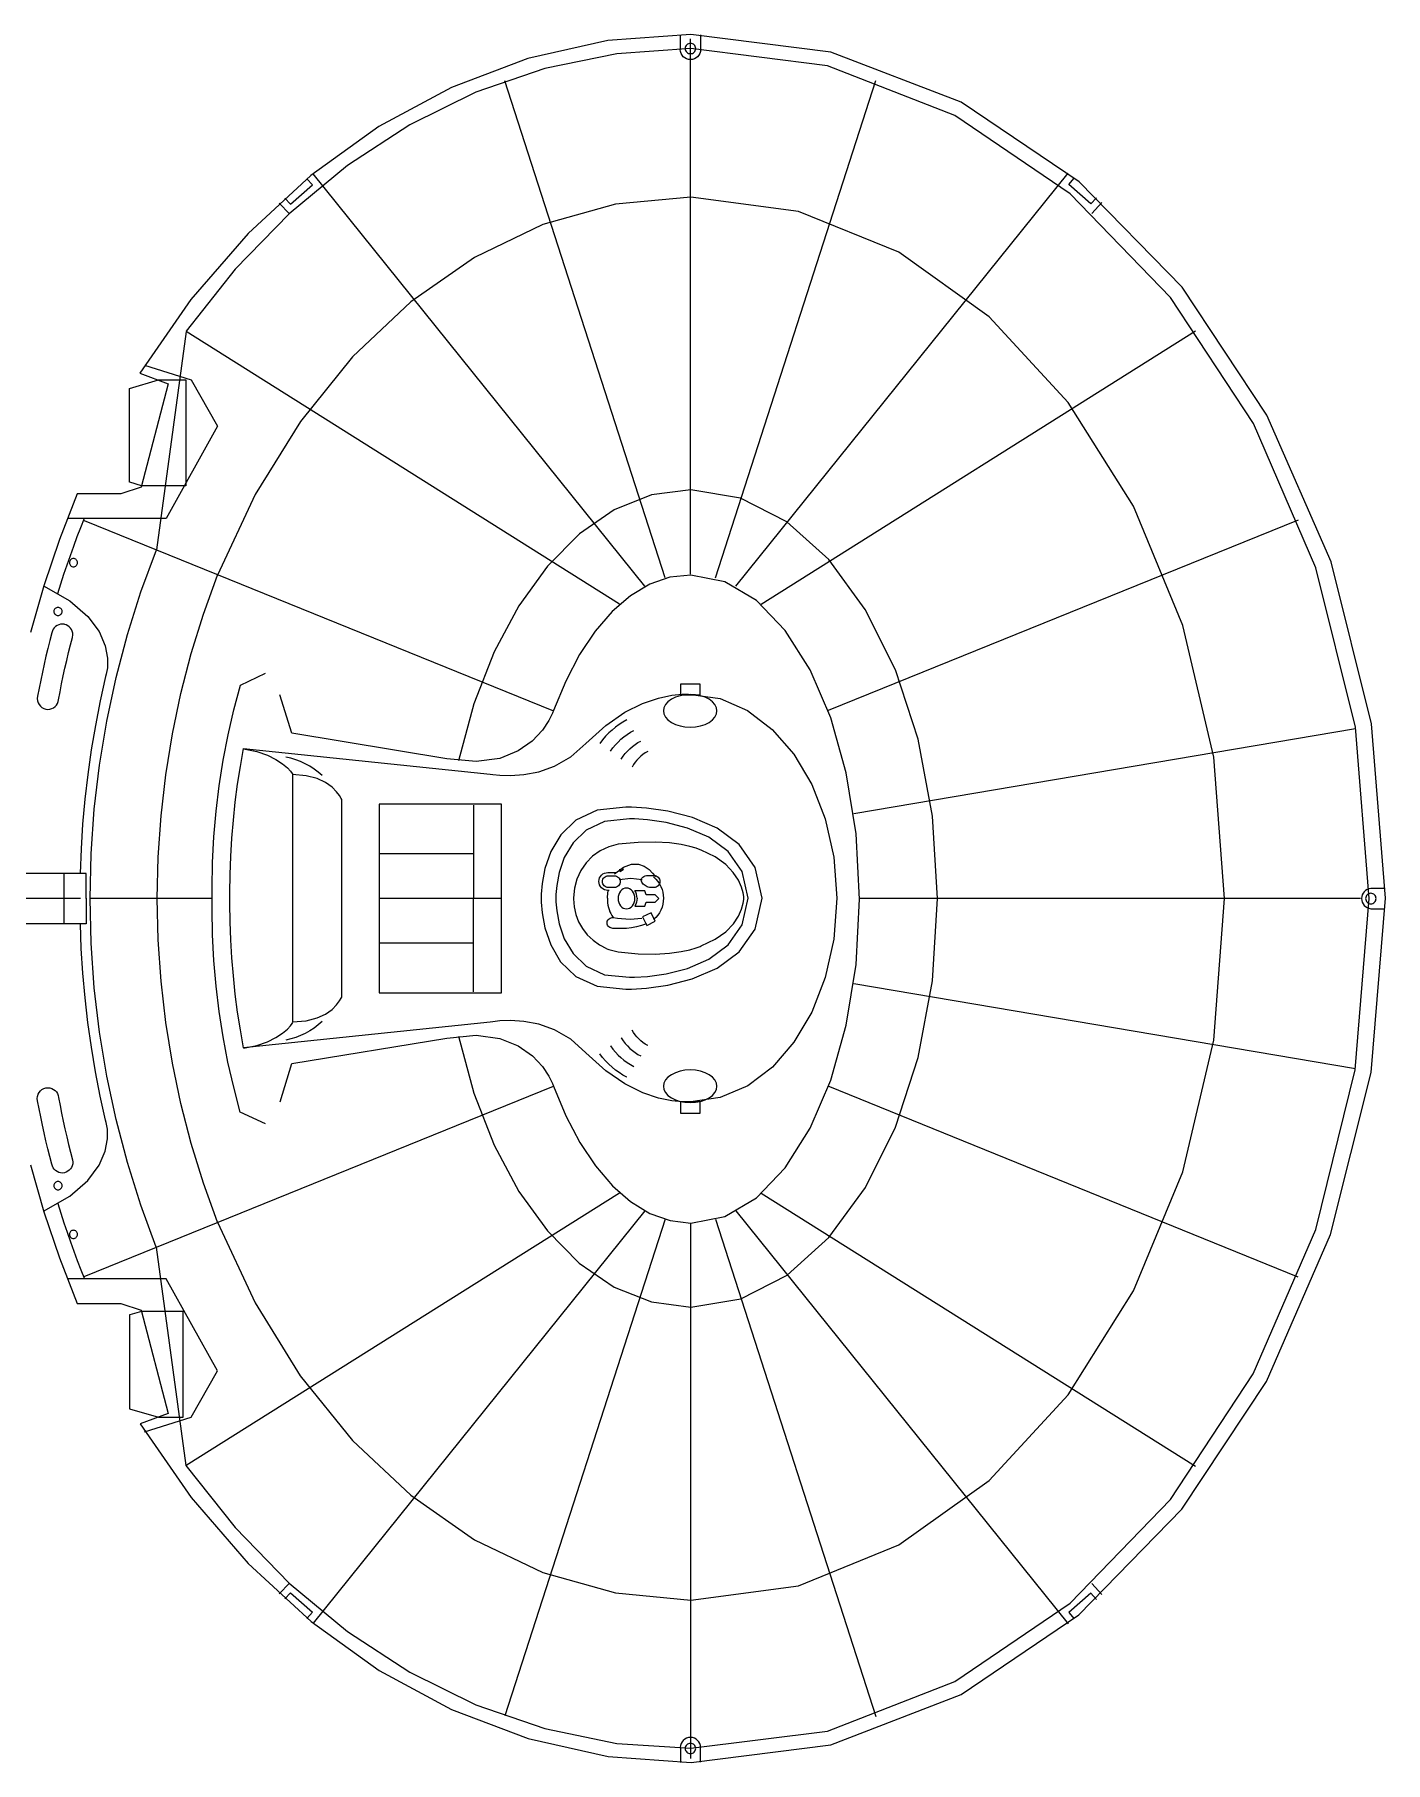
# Model space of a CAD drawing. Extents: x -15 to 196, y -131 to 25.
# Drawn here: x 73.9 to 196.1, y -131 to 25.4 of the extents above; entities that cross this region are included whole.
import ezdxf

# ---------------------------------------------------------------- set-up
doc = ezdxf.new("R2010")
doc.units = 0
doc.layers.add('LAYER_1', color=7, linetype='CONTINUOUS')

msp = doc.modelspace()

# ---------------------------------------------------------------- linework, layer by layer
at = {"layer": 'LAYER_1', "color": 94}
for points in [[(73.49, -76.9), (74.71, -81.14), (76.13, -85.32), (77.74, -89.44), (81.67, -89.44), (83.53, -90.05), (85.96, -99.41), (83.43, -100.35), (88.03, -107.01), (93.2, -112.99), (98.89, -118.22), (105.04, -122.65), (111.6, -126.2), (118.53, -128.81), (125.77, -130.43), (133.27, -130.98), (145.91, -129.39), (157.69, -124.83), (168.35, -117.62), (177.65, -108.07), (185.32, -96.5), (191.11, -83.21), (194.78, -68.53), (196.07, -52.77), (194.81, -37), (191.15, -22.33), (185.35, -9.05), (177.68, 2.51), (168.37, 12.05), (157.7, 19.25), (145.9, 23.8), (133.24, 25.38), (125.74, 24.83), (118.5, 23.21), (111.58, 20.6), (105.01, 17.05), (98.86, 12.63), (93.18, 7.39), (88.01, 1.41), (83.4, -5.25), (85.96, -6.22), (83.53, -15.58), (81.67, -16.19), (77.74, -16.19), (76.12, -20.3), (74.71, -24.49), (73.49, -28.73)], [(134.12, 25.35), (134.12, 24.12), (134.12, 24.03), (134.1, 23.85), (134.05, 23.68), (133.96, 23.52), (133.85, 23.38), (133.72, 23.27), (133.56, 23.19), (133.39, 23.13), (133.2, 23.12), (133.02, 23.13), (132.84, 23.19), (132.69, 23.27), (132.55, 23.38), (132.44, 23.52), (132.36, 23.68), (132.3, 23.85), (132.28, 24.03), (132.29, 24.12), (132.29, 25.37)], [(87.57, -104.12), (92.01, -109.73), (96.89, -114.75), (102.18, -119.12), (107.82, -122.8), (113.79, -125.75), (120.04, -127.92), (126.54, -129.25), (133.25, -129.7), (145.61, -128.14), (157.12, -123.66), (167.54, -116.57), (176.62, -107.18), (184.11, -95.8), (189.77, -82.74), (193.34, -68.3), (194.6, -52.8), (193.36, -37.3), (189.78, -22.86), (184.13, -9.8), (176.63, 1.59), (167.55, 10.98), (157.12, 18.07), (145.61, 22.55), (133.24, 24.11), (126.54, 23.65), (120.04, 22.32), (113.79, 20.16), (107.82, 17.21), (102.18, 13.53), (96.9, 9.16), (92.02, 4.14), (87.58, -1.46)], [(133.2, -23.45), (133.2, 25.01)], [(130.93, -23.77), (116.42, 21.18)], [(135.47, -23.77), (149.97, 21.22)], [(129.09, -24.54), (99.07, 12.78)], [(137.31, -24.54), (167.37, 12.84)], [(96.51, 10.58), (97.01, 10.03), (99, 11.78), (98.51, 12.34)], [(169.92, 10.62), (169.43, 10.07), (167.42, 11.82), (167.92, 12.38)], [(90.42, -82.09), (93.82, -89.39), (97.91, -96), (102.62, -101.84), (107.9, -106.8), (113.67, -110.82), (119.86, -113.79), (126.41, -115.64), (133.24, -116.28), (142.97, -114.99), (152.04, -111.3), (160.24, -105.45), (167.38, -97.7), (173.28, -88.31), (177.73, -77.52), (180.54, -65.61), (181.52, -52.81), (180.54, -40.01), (177.73, -28.09), (173.28, -17.3), (167.38, -7.91), (160.24, -0.16), (152.04, 5.68), (142.98, 9.38), (133.24, 10.67), (126.41, 10.03), (119.86, 8.18), (113.67, 5.2), (107.91, 1.19), (102.64, -3.78), (97.92, -9.62), (93.83, -16.23), (90.42, -23.53)], [(96.92, 9.15), (95.99, 10.13)], [(169.51, 9.2), (170.43, 10.18)], [(126.8, -26.15), (87.59, -1.48), (84.9, -21.24)], [(139.6, -26.15), (178.89, -1.44)], [(83.81, -4.54), (88.04, -5.86), (90.42, -10.05), (85.78, -18.4), (76.88, -18.4)], [(112.23, -65.26), (113.62, -70.42), (115.45, -75.12), (117.68, -79.3), (120.26, -82.88), (123.15, -85.79), (126.31, -87.96), (129.69, -89.31), (133.24, -89.78), (137.75, -89.03), (141.94, -86.87), (145.73, -83.47), (149.03, -78.95), (151.76, -73.48), (153.81, -67.2), (155.11, -60.26), (155.56, -52.8), (155.11, -45.34), (153.81, -38.39), (151.74, -32.11), (149.01, -26.64), (145.71, -22.13), (141.92, -18.72), (137.73, -16.57), (133.24, -15.82), (129.69, -16.28), (126.31, -17.64), (123.16, -19.81), (120.27, -22.72), (117.68, -26.3), (115.46, -30.47), (113.62, -35.18), (112.23, -40.34)], [(75.98, -25.2), (76.25, -24.33), (76.53, -23.46), (76.82, -22.6), (77.12, -21.75), (77.42, -20.9), (77.74, -20.05), (78.06, -19.21), (78.39, -18.38)], [(78.35, -18.6), (120.81, -35.83)], [(188.18, -18.56), (145.66, -35.8)], [(84.88, -84.35), (83.49, -80.55), (82.28, -76.7), (81.25, -72.8), (80.4, -68.86), (79.74, -64.88), (79.27, -60.87), (78.98, -56.84), (78.89, -52.8), (78.98, -48.75), (79.27, -44.72), (79.74, -40.72), (80.4, -36.74), (81.25, -32.8), (82.28, -28.9), (83.5, -25.05), (84.89, -21.25)], [(74.69, -24.51), (77.05, -25.87), (78.68, -27.28), (79.71, -28.65), (80.27, -29.93), (80.47, -31.05), (80.46, -31.93), (80.36, -32.51), (80.3, -32.72), (79.81, -34.92), (79.38, -37.13), (79, -39.35), (78.69, -41.58), (78.42, -43.82), (78.22, -46.06), (78.08, -48.31), (77.99, -50.55)], [(90.42, -82.09), (89.15, -78.56), (88.05, -74.98), (87.11, -71.36), (86.34, -67.7), (85.74, -64.01), (85.31, -60.29), (85.05, -56.55), (84.97, -52.81), (85.05, -49.06), (85.31, -45.32), (85.74, -41.6), (86.34, -37.91), (87.11, -34.26), (88.05, -30.63), (89.15, -27.06), (90.42, -23.53)], [(96.08, -71.2), (97.15, -67.74), (111.16, -65.43), (113.81, -65.17), (115.95, -65.46), (117.63, -66.13), (118.91, -67.03), (119.81, -68), (120.4, -68.89), (120.72, -69.54), (120.81, -69.79), (121.93, -72.47), (123.2, -74.89), (124.61, -77), (126.14, -78.79), (127.79, -80.23), (129.53, -81.29), (131.36, -81.95), (133.25, -82.17), (136.32, -81.57), (139.18, -79.87), (141.77, -77.17), (144.03, -73.59), (145.89, -69.25), (147.3, -64.27), (148.19, -58.76), (148.5, -52.85), (148.19, -46.94), (147.3, -41.44), (145.9, -36.45), (144.03, -32.12), (141.78, -28.54), (139.19, -25.84), (136.32, -24.13), (133.25, -23.53), (131.35, -23.73), (129.53, -24.36), (127.78, -25.41), (126.13, -26.83), (124.59, -28.61), (123.18, -30.72), (121.92, -33.12), (120.81, -35.79), (120.71, -36.04), (120.39, -36.69), (119.81, -37.57), (118.9, -38.55), (117.63, -39.44), (115.95, -40.12), (113.81, -40.4), (111.16, -40.15), (97.14, -37.84), (96.07, -34.38)], [(76.58, -27.98), (76.39, -27.97), (76.22, -27.98), (76.06, -28.03), (75.91, -28.1), (75.77, -28.19), (75.65, -28.3), (75.56, -28.44), (75.48, -28.59), (75.43, -28.76), (75.25, -29.46), (75.07, -30.16), (74.9, -30.87), (74.73, -31.59), (74.58, -32.31), (74.43, -33.03), (74.28, -33.76), (74.14, -34.49), (74.12, -34.71), (74.14, -34.91), (74.19, -35.09), (74.28, -35.25), (74.4, -35.4), (74.54, -35.51), (74.71, -35.6), (74.89, -35.66), (75.08, -35.68), (75.26, -35.66), (75.44, -35.61), (75.59, -35.53), (75.73, -35.43), (75.85, -35.3), (75.94, -35.15), (76.01, -34.98), (76.04, -34.81), (76.18, -34.09), (76.32, -33.37), (76.47, -32.66), (76.62, -31.95), (76.78, -31.25), (76.95, -30.55), (77.13, -29.85), (77.31, -29.17), (77.33, -28.95), (77.32, -28.78), (77.28, -28.62), (77.21, -28.47), (77.12, -28.34), (77.01, -28.22), (76.88, -28.12), (76.73, -28.04), (76.58, -27.99)], [(94.75, -73.2), (92.48, -72.13), (91.89, -69.88), (91.37, -67.61), (90.93, -65.33), (90.57, -63.03), (90.29, -60.72), (90.09, -58.4), (89.97, -56.08), (89.93, -53.75), (89.94, -52.77), (89.93, -51.89), (89.97, -49.55), (90.09, -47.23), (90.3, -44.9), (90.58, -42.59), (90.94, -40.29), (91.38, -38), (91.9, -35.73), (92.49, -33.48), (94.76, -32.41)], [(127.46, -36.63), (127.1, -36.83), (126.75, -37.05), (126.42, -37.29), (126.11, -37.55), (125.81, -37.82), (125.52, -38.12), (125.26, -38.43), (125.01, -38.76)], [(147.99, -45.11), (193.36, -37.42)], [(125.98, -39.47), (126.18, -39.17), (126.41, -38.9), (126.65, -38.64), (126.91, -38.39), (127.18, -38.16), (127.47, -37.95), (127.77, -37.76), (128.08, -37.59)], [(126.95, -40.18), (127.12, -39.93), (127.3, -39.68), (127.5, -39.45), (127.72, -39.24), (127.95, -39.04), (128.19, -38.86), (128.45, -38.69), (128.72, -38.55)], [(92.78, -39.26), (93.97, -39.5), (94.94, -39.83), (95.71, -40.21), (96.31, -40.61), (96.74, -40.97), (97.02, -41.28), (97.18, -41.49), (97.23, -41.57)], [(99.9, -41.68), (99.54, -41.37), (99.17, -41.08), (98.78, -40.83), (98.36, -40.6), (97.94, -40.4), (97.5, -40.24), (97.05, -40.1), (96.59, -40)], [(129.34, -39.51), (129.12, -39.63), (128.91, -39.77), (128.71, -39.92), (128.52, -40.09), (128.35, -40.28), (128.19, -40.47), (128.05, -40.68), (127.92, -40.9)], [(113.57, -44.34), (113.57, -52.8)], [(125.81, -57.4), (126.66, -57.63), (128.46, -57.8), (130, -57.82), (131.3, -57.74), (132.35, -57.6), (133.15, -57.43), (133.73, -57.26), (134.07, -57.14), (134.18, -57.09), (135.45, -56.49), (136.41, -55.81), (137.09, -55.09), (137.55, -54.39), (137.83, -53.75), (137.98, -53.23), (138.03, -52.89), (138.04, -52.76), (138.03, -52.63), (137.97, -52.28), (137.82, -51.77), (137.54, -51.13), (137.07, -50.43), (136.39, -49.71), (135.44, -49.03), (134.18, -48.43), (134.07, -48.38), (133.73, -48.25), (133.15, -48.09), (132.35, -47.92), (131.3, -47.77), (130, -47.7), (128.46, -47.72), (126.66, -47.88), (125.81, -48.12), (125.04, -48.49), (124.35, -48.98), (123.76, -49.58), (123.28, -50.27), (122.92, -51.04), (122.7, -51.86), (122.62, -52.74), (122.62, -52.74)], [(113.55, -48.77), (105.04, -48.77)], [(126.33, -50.56), (127.14, -49.95), (127.86, -49.68), (128.49, -49.69), (129.03, -49.88), (129.46, -50.17), (129.77, -50.49), (129.97, -50.74), (130.03, -50.84)], [(78.55, -52.81), (78.55, -50.55), (57.27, -50.55), (56.22, -50.67), (55.38, -50.85), (54.73, -51.07), (54.23, -51.3), (53.89, -51.52), (53.67, -51.7), (53.55, -51.83), (53.51, -51.88), (53.51, -52.81)], [(76.54, -55.05), (76.54, -50.55)], [(125.86, -52.06), (125.74, -52.06), (125.57, -52.05), (125.42, -52), (125.28, -51.93), (125.16, -51.83), (125.07, -51.71), (124.99, -51.57), (124.94, -51.42), (124.93, -51.25), (124.94, -51.09), (124.99, -50.94), (125.07, -50.8), (125.16, -50.68), (125.28, -50.58), (125.42, -50.51), (125.57, -50.46), (125.74, -50.44), (126.42, -50.44)], [(128.83, -51.11), (127.8, -51), (126.76, -51.11)], [(129.87, -50.85), (130.07, -51.04), (130.25, -51.25), (130.4, -51.47), (130.53, -51.71), (130.63, -51.97), (130.7, -52.23), (130.74, -52.5), (130.76, -52.77), (130.74, -53.05), (130.7, -53.32), (130.63, -53.58), (130.53, -53.84), (130.4, -54.08), (130.25, -54.3), (130.07, -54.51), (129.87, -54.7)], [(78.03, -52.81), (53.5, -52.81)], [(78.55, -52.77), (78.55, -55.08), (57.27, -55.08), (56.22, -54.96), (55.38, -54.78), (54.73, -54.56), (54.23, -54.33), (53.89, -54.12), (53.67, -53.93), (53.55, -53.8), (53.51, -53.75), (53.51, -52.77)], [(89.95, -52.81), (78.89, -52.81)], [(116.12, -52.81), (105.05, -52.81)], [(113.57, -61.25), (113.57, -52.8)], [(122.62, -52.77), (122.62, -52.82), (122.67, -53.55), (122.83, -54.25), (123.09, -54.91), (123.44, -55.52), (123.87, -56.08), (124.39, -56.57), (124.97, -56.98), (125.62, -57.31)], [(125.71, -52.77), (125.7, -53), (125.71, -53.2), (125.74, -53.41), (125.78, -53.61), (125.84, -53.8), (125.91, -53.99), (126, -54.17), (126.1, -54.35), (126.22, -54.52)], [(125.71, -52.77), (125.71, -52.69), (125.77, -52.05)], [(128.37, -52.77), (128.37, -52.76), (128.36, -52.58), (128.32, -52.4), (128.26, -52.23), (128.18, -52.06)], [(128.18, -53.5), (129.08, -53.5), (129.19, -53.14), (130.02, -53.14), (130.35, -52.8), (130.35, -52.8), (130.02, -52.46), (129.19, -52.46), (129.08, -52.1), (128.18, -52.1)], [(128.37, -52.77), (128.37, -52.77), (128.36, -52.95), (128.32, -53.13), (128.26, -53.31), (128.18, -53.47)], [(193.83, -52.81), (148.5, -52.81)], [(195.99, -51.89), (194.75, -51.89), (194.58, -51.92), (194.42, -51.98), (194.28, -52.07), (194.16, -52.18), (194.06, -52.31), (193.98, -52.46), (193.93, -52.63), (193.92, -52.8), (193.93, -52.98), (193.98, -53.14), (194.06, -53.29), (194.16, -53.42), (194.28, -53.53), (194.42, -53.62), (194.58, -53.68), (194.75, -53.72), (196.01, -53.72)], [(129.22, -55.08), (128.78, -55.23), (128.33, -55.36), (127.87, -55.44), (127.41, -55.5), (126.81, -55.52), (126.2, -55.5), (126.18, -55.5), (126.08, -55.49), (125.99, -55.46), (125.9, -55.42), (125.83, -55.36), (125.76, -55.29), (125.71, -55.2), (125.68, -55.11), (125.66, -55.01), (125.68, -54.85), (125.75, -54.73), (125.84, -54.64), (125.94, -54.58), (126.13, -54.52), (126.22, -54.51), (126.6, -54.57), (126.98, -54.62), (127.37, -54.65), (127.76, -54.66), (128.82, -54.59)], [(74.69, -81.08), (77.05, -79.72), (78.68, -78.32), (79.71, -76.94), (80.27, -75.66), (80.47, -74.54), (80.46, -73.66), (80.36, -73.08), (80.3, -72.87), (79.82, -70.68), (79.39, -68.47), (79.02, -66.25), (78.7, -64.03), (78.44, -61.8), (78.24, -59.56), (78.1, -57.32), (78.02, -55.08)], [(113.55, -56.83), (105.04, -56.83)], [(125.63, -57.34), (125.82, -57.42)], [(147.99, -60.49), (193.36, -68.18)], [(92.78, -66.34), (93.97, -66.09), (94.94, -65.76), (95.71, -65.39), (96.31, -64.99), (96.74, -64.62), (97.02, -64.31), (97.18, -64.1), (97.23, -64.02)], [(99.9, -63.92), (99.54, -64.23), (99.17, -64.52), (98.78, -64.78), (98.36, -65), (97.94, -65.2), (97.5, -65.37), (97.05, -65.5), (96.59, -65.61)], [(126.95, -65.41), (127.12, -65.67), (127.3, -65.91), (127.5, -66.14), (127.72, -66.36), (127.95, -66.55), (128.19, -66.74), (128.45, -66.9), (128.72, -67.05)], [(129.34, -66.09), (129.12, -65.97), (128.91, -65.83), (128.71, -65.68), (128.52, -65.51), (128.35, -65.33), (128.19, -65.13), (128.05, -64.92), (127.92, -64.7)], [(127.46, -68.97), (127.1, -68.77), (126.75, -68.55), (126.42, -68.32), (126.11, -68.06), (125.81, -67.78), (125.52, -67.49), (125.26, -67.18), (125.01, -66.85)], [(125.98, -66.13), (126.18, -66.42), (126.41, -66.7), (126.65, -66.96), (126.91, -67.2), (127.18, -67.43), (127.47, -67.64), (127.77, -67.83), (128.08, -68)], [(76.58, -77.62), (76.39, -77.64), (76.22, -77.62), (76.06, -77.58), (75.91, -77.51), (75.77, -77.41), (75.65, -77.3), (75.56, -77.16), (75.48, -77.01), (75.43, -76.85), (75.25, -76.15), (75.07, -75.44), (74.9, -74.73), (74.73, -74.01), (74.58, -73.3), (74.43, -72.57), (74.28, -71.84), (74.14, -71.11), (74.12, -70.89), (74.14, -70.7), (74.19, -70.51), (74.28, -70.35), (74.4, -70.21), (74.54, -70.09), (74.71, -70), (74.89, -69.94), (75.08, -69.92), (75.26, -69.94), (75.44, -69.99), (75.59, -70.07), (75.73, -70.18), (75.85, -70.3), (75.94, -70.45), (76.01, -70.62), (76.04, -70.8), (76.18, -71.52), (76.32, -72.23), (76.47, -72.94), (76.62, -73.65), (76.78, -74.36), (76.95, -75.05), (77.13, -75.75), (77.31, -76.44), (77.33, -76.66), (77.32, -76.82), (77.28, -76.98), (77.21, -77.13), (77.12, -77.27), (77.01, -77.38), (76.88, -77.48), (76.73, -77.56), (76.58, -77.61)], [(78.35, -86.99), (120.81, -69.77)], [(188.18, -87.05), (145.66, -69.79)], [(126.8, -79.45), (87.59, -104.11), (84.9, -84.35)], [(139.6, -79.45), (178.89, -104.16)], [(75.98, -80.4), (76.25, -81.27), (76.53, -82.14), (76.82, -83), (77.12, -83.86), (77.42, -84.71), (77.74, -85.55), (78.06, -86.39), (78.39, -87.22)], [(129.09, -81.07), (99.07, -118.38)], [(137.31, -81.07), (167.37, -118.44)], [(130.93, -81.82), (116.42, -126.77)], [(133.2, -82.15), (133.2, -130.61)], [(135.47, -81.82), (149.97, -126.81)], [(83.81, -101.07), (88.04, -99.74), (90.42, -95.55), (85.78, -87.2), (76.88, -87.2)], [(96.92, -114.75), (95.99, -115.72)], [(96.51, -116.18), (97.01, -115.62), (99, -117.38), (98.51, -117.94)], [(169.92, -116.23), (169.43, -115.66), (167.42, -117.42), (167.92, -117.98)], [(169.51, -114.79), (170.43, -115.77)], [(134.12, -130.95), (134.12, -129.71), (134.12, -129.63), (134.1, -129.44), (134.05, -129.27), (133.96, -129.11), (133.85, -128.98), (133.72, -128.87), (133.56, -128.78), (133.39, -128.73), (133.2, -128.71), (133.02, -128.73), (132.84, -128.78), (132.69, -128.87), (132.55, -128.98), (132.44, -129.11), (132.36, -129.27), (132.3, -129.44), (132.28, -129.63), (132.29, -129.71), (132.29, -130.97)]]:
    msp.add_lwpolyline(points, dxfattribs=at)
for points in [[(134.12, 25.35), (134.12, 25.35), (134.12, 25.35)], [(133.21, 24.59), (133.11, 24.58), (133.03, 24.55), (132.94, 24.51), (132.87, 24.45), (132.81, 24.38), (132.77, 24.3), (132.74, 24.21), (132.74, 24.12), (132.74, 24.03), (132.77, 23.94), (132.81, 23.86), (132.87, 23.78), (132.94, 23.73), (133.03, 23.68), (133.11, 23.66), (133.21, 23.65), (133.3, 23.66), (133.39, 23.68), (133.47, 23.73), (133.54, 23.78), (133.6, 23.86), (133.64, 23.94), (133.67, 24.03), (133.68, 24.12), (133.67, 24.21), (133.64, 24.3), (133.6, 24.38), (133.54, 24.45), (133.47, 24.51), (133.39, 24.55), (133.3, 24.58)], [(83.56, -15.45), (82.48, -15.13), (82.45, -15.13), (82.45, -6.64), (85.07, -5.86), (87.57, -5.86), (87.57, -15.45), (83.56, -15.45)], [(77.39, -22.04), (77.32, -22.04), (77.25, -22.06), (77.19, -22.1), (77.13, -22.14), (77.08, -22.2), (77.05, -22.26), (77.03, -22.33), (77.02, -22.41), (77.03, -22.48), (77.05, -22.55), (77.08, -22.61), (77.13, -22.67), (77.19, -22.71), (77.25, -22.75), (77.32, -22.77), (77.39, -22.78), (77.46, -22.77), (77.53, -22.75), (77.6, -22.71), (77.65, -22.67), (77.7, -22.61), (77.73, -22.55), (77.76, -22.48), (77.76, -22.41), (77.76, -22.33), (77.73, -22.26), (77.7, -22.2), (77.65, -22.14), (77.6, -22.1), (77.53, -22.06), (77.46, -22.04)], [(76, -26.45), (75.92, -26.46), (75.85, -26.48), (75.79, -26.51), (75.73, -26.56), (75.69, -26.61), (75.65, -26.68), (75.63, -26.75), (75.63, -26.82), (75.63, -26.89), (75.65, -26.96), (75.69, -27.03), (75.73, -27.08), (75.79, -27.13), (75.85, -27.16), (75.92, -27.18), (76, -27.19), (76.07, -27.18), (76.14, -27.16), (76.2, -27.13), (76.26, -27.08), (76.3, -27.03), (76.34, -26.96), (76.36, -26.89), (76.37, -26.82), (76.36, -26.75), (76.34, -26.68), (76.3, -26.61), (76.26, -26.56), (76.2, -26.51), (76.14, -26.48), (76.07, -26.46)], [(76.58, -27.98), (76.58, -27.98), (76.58, -27.98)], [(146.44, -52.77), (146.17, -56.48), (145.4, -59.95), (144.18, -63.08), (142.57, -65.8), (140.62, -68.05), (138.38, -69.75), (135.9, -70.82), (133.24, -71.2), (133.04, -71.21), (132.44, -71.21), (131.52, -71.12), (130.32, -70.86), (128.89, -70.37), (127.28, -69.57), (125.55, -68.39), (123.74, -66.75), (122.37, -65.53), (120.92, -64.69), (119.48, -64.18), (118.12, -63.92), (116.92, -63.84), (115.96, -63.88), (115.33, -63.95), (115.1, -63.98), (92.78, -66.3), (92.49, -64.69), (92.24, -63.07), (92.03, -61.44), (91.86, -59.81), (91.72, -58.17), (91.63, -56.54), (91.57, -54.9), (91.55, -53.26), (91.55, -52.77), (91.55, -52.27), (91.57, -50.63), (91.63, -48.99), (91.72, -47.35), (91.86, -45.72), (92.03, -44.09), (92.24, -42.46), (92.49, -40.84), (92.78, -39.23), (115.1, -41.54), (115.33, -41.58), (115.96, -41.65), (116.92, -41.68), (118.12, -41.59), (119.48, -41.33), (120.92, -40.82), (122.37, -39.99), (123.74, -38.77), (125.54, -37.14), (127.27, -35.95), (128.87, -35.15), (130.31, -34.66), (131.51, -34.41), (132.44, -34.31), (133.03, -34.31), (133.24, -34.33), (135.9, -34.71), (138.37, -35.8), (140.61, -37.5), (142.57, -39.75), (144.18, -42.48), (145.4, -45.6), (146.17, -49.06), (146.44, -52.77)], [(135.6, -35.82), (135.55, -35.53), (135.41, -35.25), (135.19, -34.99), (134.89, -34.77), (134.52, -34.58), (134.11, -34.45), (133.65, -34.36), (133.18, -34.33), (132.71, -34.36), (132.26, -34.45), (131.84, -34.58), (131.48, -34.77), (131.17, -34.99), (130.95, -35.25), (130.81, -35.53), (130.77, -35.82), (130.81, -36.1), (130.95, -36.38), (131.17, -36.64), (131.48, -36.86), (131.84, -37.05), (132.26, -37.18), (132.71, -37.27), (133.18, -37.3), (133.65, -37.27), (134.11, -37.18), (134.52, -37.05), (134.89, -36.86), (135.19, -36.64), (135.41, -36.38), (135.55, -36.1)], [(132.3, -34.38), (134.07, -34.38), (134.07, -33.39), (132.3, -33.39), (132.3, -34.38)], [(127.46, -36.63), (127.46, -36.63), (127.46, -36.63)], [(125.98, -39.47), (125.98, -39.47), (125.98, -39.47)], [(126.95, -40.18), (126.95, -40.18), (126.95, -40.18)], [(129.34, -39.51), (129.34, -39.51), (129.34, -39.51)], [(97.22, -52.77), (97.22, -63.96), (98.44, -63.87), (99.43, -63.61), (100.2, -63.25), (100.79, -62.84), (101.2, -62.43), (101.47, -62.07), (101.61, -61.81), (101.66, -61.72), (101.66, -43.84), (101.61, -43.74), (101.47, -43.49), (101.2, -43.13), (100.79, -42.72), (100.2, -42.31), (99.43, -41.95), (98.44, -41.69), (97.22, -41.59), (97.22, -52.77)], [(105.04, -52.8), (105.04, -61.32), (116.12, -61.32), (116.12, -52.8), (116.12, -44.27), (105.04, -44.27), (105.04, -52.8)], [(119.69, -52.77), (119.69, -53.13), (119.78, -54.1), (120.04, -55.45), (120.57, -57), (121.46, -58.53), (122.83, -59.85), (124.76, -60.74), (127.35, -61.01), (127.86, -61), (129.22, -60.91), (131.15, -60.64), (133.37, -60.07), (135.62, -59.1), (137.6, -57.63), (139.05, -55.56), (139.69, -52.77), (139.05, -49.98), (137.6, -47.9), (135.62, -46.43), (133.38, -45.46), (131.15, -44.9), (129.22, -44.62), (127.86, -44.53), (127.35, -44.53), (124.76, -44.81), (122.83, -45.71), (121.47, -47.03), (120.57, -48.55), (120.04, -50.09), (119.78, -51.44), (119.69, -52.4), (119.69, -52.77)], [(121.03, -52.77), (121.04, -53.09), (121.11, -53.92), (121.33, -55.1), (121.79, -56.45), (122.58, -57.78), (123.77, -58.92), (125.44, -59.7), (127.7, -59.93), (128.14, -59.93), (129.33, -59.85), (131, -59.61), (132.94, -59.12), (134.88, -58.28), (136.61, -57), (137.87, -55.19), (138.43, -52.77), (137.87, -50.34), (136.61, -48.54), (134.88, -47.26), (132.94, -46.42), (131, -45.92), (129.33, -45.68), (128.14, -45.6), (127.7, -45.6), (125.44, -45.84), (123.77, -46.62), (122.58, -47.77), (121.79, -49.1), (121.33, -50.44), (121.11, -51.61), (121.04, -52.45), (121.03, -52.77)], [(125.78, -51.8), (125.68, -51.79), (125.58, -51.76), (125.49, -51.71), (125.41, -51.65), (125.34, -51.57), (125.29, -51.48), (125.26, -51.38), (125.25, -51.27), (125.26, -51.16), (125.29, -51.06), (125.34, -50.97), (125.41, -50.89), (125.49, -50.83), (125.58, -50.78), (125.68, -50.75), (125.78, -50.74), (126.32, -50.74), (126.42, -50.75), (126.52, -50.78), (126.61, -50.83), (126.69, -50.89), (126.76, -50.97), (126.81, -51.06), (126.84, -51.16), (126.85, -51.27), (126.84, -51.38), (126.81, -51.48), (126.76, -51.57), (126.69, -51.65), (126.61, -51.71), (126.52, -51.76), (126.42, -51.79), (126.32, -51.8), (125.78, -51.8)], [(126.76, -50.21), (126.85, -50.34), (127.15, -50.13), (126.76, -50.21)], [(126.76, -50.21)], [(129.49, -51.79), (129.38, -51.76), (129.28, -51.73), (129.19, -51.68), (129.1, -51.63), (129.02, -51.57), (128.94, -51.49), (128.87, -51.41), (128.82, -51.32), (128.75, -51.13), (128.76, -51.05), (128.79, -50.98), (128.83, -50.92), (128.89, -50.87), (129, -50.81), (129.11, -50.76), (129.22, -50.73), (129.34, -50.72), (129.83, -50.72), (129.89, -50.72), (130, -50.73), (130.1, -50.76), (130.19, -50.81), (130.27, -50.88), (130.34, -50.96), (130.39, -51.05), (130.42, -51.15), (130.43, -51.26), (130.42, -51.37), (130.39, -51.47), (130.34, -51.56), (130.27, -51.64), (130.19, -51.71), (130.1, -51.76), (130, -51.79), (129.89, -51.8), (129.83, -51.79), (129.49, -51.79)], [(128.83, -51.11), (128.83, -51.11), (128.83, -51.11)], [(129.87, -50.85), (129.87, -50.85), (129.87, -50.85)], [(127.41, -51.85), (127.26, -51.87), (127.12, -51.92), (126.99, -52.01), (126.87, -52.12), (126.78, -52.27), (126.71, -52.43), (126.66, -52.61), (126.65, -52.79), (126.66, -52.97), (126.71, -53.15), (126.78, -53.31), (126.87, -53.46), (126.99, -53.57), (127.12, -53.66), (127.26, -53.71), (127.41, -53.73), (127.56, -53.71), (127.7, -53.66), (127.84, -53.57), (127.95, -53.46), (128.05, -53.31), (128.12, -53.15), (128.16, -52.97), (128.18, -52.79), (128.16, -52.61), (128.12, -52.43), (128.05, -52.27), (127.95, -52.12), (127.84, -52.01), (127.7, -51.92), (127.56, -51.87)], [(194.75, -52.33), (194.66, -52.34), (194.57, -52.37), (194.49, -52.41), (194.42, -52.47), (194.36, -52.54), (194.32, -52.63), (194.29, -52.71), (194.28, -52.81), (194.29, -52.9), (194.32, -52.99), (194.36, -53.07), (194.42, -53.14), (194.49, -53.2), (194.57, -53.24), (194.66, -53.27), (194.75, -53.28), (194.84, -53.27), (194.93, -53.24), (195.01, -53.2), (195.08, -53.14), (195.14, -53.07), (195.19, -52.99), (195.21, -52.9), (195.22, -52.81), (195.21, -52.71), (195.19, -52.63), (195.14, -52.54), (195.08, -52.47), (195.01, -52.41), (194.93, -52.37), (194.84, -52.34)], [(195.99, -51.89), (195.99, -51.89), (195.99, -51.89)], [(129.25, -55.24), (130.02, -54.85), (129.64, -54.08), (128.86, -54.46), (129.25, -55.24)], [(129.22, -55.08), (129.22, -55.08), (129.22, -55.08)], [(126.95, -65.41), (126.95, -65.41), (126.95, -65.41)], [(125.98, -66.13), (125.98, -66.13), (125.98, -66.13)], [(129.34, -66.09), (129.34, -66.09), (129.34, -66.09)], [(135.6, -69.79), (135.55, -69.5), (135.41, -69.22), (135.19, -68.96), (134.89, -68.74), (134.52, -68.56), (134.11, -68.42), (133.65, -68.33), (133.18, -68.31), (132.71, -68.33), (132.26, -68.42), (131.84, -68.56), (131.48, -68.74), (131.17, -68.96), (130.95, -69.22), (130.81, -69.5), (130.77, -69.79), (130.81, -70.08), (130.95, -70.35), (131.17, -70.61), (131.48, -70.83), (131.84, -71.02), (132.26, -71.16), (132.71, -71.24), (133.18, -71.27), (133.65, -71.24), (134.11, -71.16), (134.52, -71.02), (134.89, -70.83), (135.19, -70.61), (135.41, -70.35), (135.55, -70.08)], [(127.46, -68.97), (127.46, -68.97), (127.46, -68.97)], [(132.3, -72.21), (134.07, -72.21), (134.07, -71.21), (132.3, -71.21), (132.3, -72.21)], [(76.58, -77.62), (76.58, -77.62), (76.58, -77.62)], [(76, -78.41), (75.92, -78.42), (75.85, -78.44), (75.79, -78.48), (75.73, -78.52), (75.69, -78.58), (75.65, -78.64), (75.63, -78.71), (75.63, -78.78), (75.63, -78.86), (75.65, -78.92), (75.69, -78.99), (75.73, -79.04), (75.79, -79.09), (75.85, -79.13), (75.92, -79.15), (76, -79.15), (76.07, -79.15), (76.14, -79.13), (76.2, -79.09), (76.26, -79.04), (76.3, -78.99), (76.34, -78.92), (76.36, -78.86), (76.37, -78.78), (76.36, -78.71), (76.34, -78.64), (76.3, -78.58), (76.26, -78.52), (76.2, -78.48), (76.14, -78.44), (76.07, -78.42)], [(77.39, -82.82), (77.32, -82.83), (77.25, -82.85), (77.19, -82.88), (77.13, -82.93), (77.08, -82.98), (77.05, -83.05), (77.03, -83.12), (77.02, -83.19), (77.03, -83.26), (77.05, -83.33), (77.08, -83.39), (77.13, -83.45), (77.19, -83.5), (77.25, -83.53), (77.32, -83.55), (77.39, -83.56), (77.46, -83.55), (77.53, -83.53), (77.6, -83.5), (77.65, -83.45), (77.7, -83.39), (77.73, -83.33), (77.76, -83.26), (77.76, -83.19), (77.76, -83.12), (77.73, -83.05), (77.7, -82.98), (77.65, -82.93), (77.6, -82.88), (77.53, -82.85), (77.46, -82.83)], [(83.56, -90.16), (82.48, -90.47), (82.45, -90.47), (82.45, -98.97), (85.07, -99.74), (87.31, -99.74), (87.31, -90.16), (83.56, -90.16)], [(133.21, -129.24), (133.11, -129.25), (133.03, -129.28), (132.94, -129.32), (132.87, -129.38), (132.81, -129.45), (132.77, -129.53), (132.74, -129.62), (132.74, -129.71), (132.74, -129.8), (132.77, -129.89), (132.81, -129.97), (132.87, -130.05), (132.94, -130.1), (133.03, -130.15), (133.11, -130.17), (133.21, -130.18), (133.3, -130.17), (133.39, -130.15), (133.47, -130.1), (133.54, -130.05), (133.6, -129.97), (133.64, -129.89), (133.67, -129.8), (133.68, -129.71), (133.67, -129.62), (133.64, -129.53), (133.6, -129.45), (133.54, -129.38), (133.47, -129.32), (133.39, -129.28), (133.3, -129.25)], [(134.12, -130.95), (134.12, -130.95), (134.12, -130.95)]]:
    msp.add_lwpolyline(points, close=True, dxfattribs=at)

doc.saveas('drawing.dxf')
